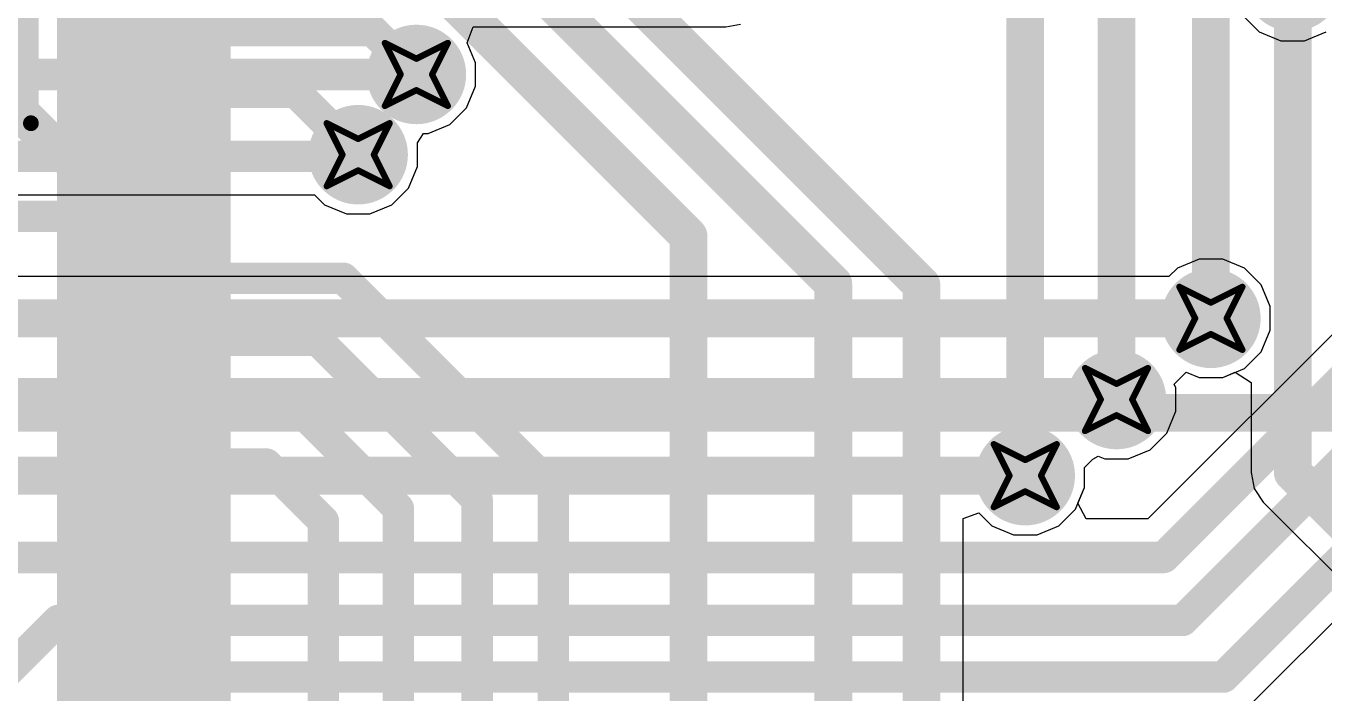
# Model space of a CAD drawing. Header units: inches. Extents: x -48 to 200, y -49 to 27.
# Drawn here: x 2.8284 to 3.241, y 0.8419 to 1.0539 of the extents above; entities that cross this region are included whole.
import ezdxf

# ---------------------------------------------------------------- set-up
doc = ezdxf.new("R2010")
doc.units = ezdxf.units.IN
doc.header["$MEASUREMENT"] = 0
for name, color, linetype in [('Bottom Layer', 5, 'Continuous'), ('Bottom Overlay', 54, 'Continuous'), ('Bottom Paste', 16, 'Continuous'), ('Bottom Solder', 6, 'Continuous'), ('Dimension', 6, 'Continuous'), ('Drill Drawing', 1, 'Continuous'), ('Top Layer', 1, 'Continuous'), ('Top Solder', 216, 'Continuous'), ('Via Holes', 16, 'Continuous')]:
    doc.layers.add(name, color=color, linetype=linetype)

# ---------------------------------------------------------------- blocks, each defined once
blk = doc.blocks.new('LQFP_100_B_37')
at = {"layer": 'Bottom Layer'}
for points in [[(-0.15157, -0.2815), (-0.15157, -0.32874), (-0.16339, -0.32874), (-0.16339, -0.2815)], [(-0.13189, -0.2815), (-0.13189, -0.32874), (-0.1437, -0.32874), (-0.1437, -0.2815)], [(-0.1122, -0.2815), (-0.1122, -0.32874), (-0.12402, -0.32874), (-0.12402, -0.2815)], [(-0.09252, -0.2815), (-0.09252, -0.32874), (-0.10433, -0.32874), (-0.10433, -0.2815)], [(-0.07283, -0.2815), (-0.07283, -0.32874), (-0.08465, -0.32874), (-0.08465, -0.2815)], [(-0.05315, -0.2815), (-0.05315, -0.32874), (-0.06496, -0.32874), (-0.06496, -0.2815)], [(-0.03346, -0.2815), (-0.03346, -0.32874), (-0.04528, -0.32874), (-0.04528, -0.2815)], [(-0.01378, -0.2815), (-0.01378, -0.32874), (-0.02559, -0.32874), (-0.02559, -0.2815)], [(0.00591, -0.2815), (0.00591, -0.32874), (-0.00591, -0.32874), (-0.00591, -0.2815)], [(0.02559, -0.2815), (0.02559, -0.32874), (0.01378, -0.32874), (0.01378, -0.2815)], [(0.04528, -0.2815), (0.04528, -0.32874), (0.03346, -0.32874), (0.03346, -0.2815)]]:
    blk.add_hatch(color=5, dxfattribs=at).paths.add_polyline_path(points)
at = {"layer": 'Bottom Paste'}
for points in [[(-0.15157, -0.2815), (-0.15157, -0.32874), (-0.16339, -0.32874), (-0.16339, -0.2815)], [(-0.13189, -0.2815), (-0.13189, -0.32874), (-0.1437, -0.32874), (-0.1437, -0.2815)], [(-0.1122, -0.2815), (-0.1122, -0.32874), (-0.12402, -0.32874), (-0.12402, -0.2815)], [(-0.09252, -0.2815), (-0.09252, -0.32874), (-0.10433, -0.32874), (-0.10433, -0.2815)], [(-0.07283, -0.2815), (-0.07283, -0.32874), (-0.08465, -0.32874), (-0.08465, -0.2815)], [(-0.05315, -0.2815), (-0.05315, -0.32874), (-0.06496, -0.32874), (-0.06496, -0.2815)], [(-0.03346, -0.2815), (-0.03346, -0.32874), (-0.04528, -0.32874), (-0.04528, -0.2815)], [(-0.01378, -0.2815), (-0.01378, -0.32874), (-0.02559, -0.32874), (-0.02559, -0.2815)], [(0.00591, -0.2815), (0.00591, -0.32874), (-0.00591, -0.32874), (-0.00591, -0.2815)], [(0.02559, -0.2815), (0.02559, -0.32874), (0.01378, -0.32874), (0.01378, -0.2815)], [(0.04528, -0.2815), (0.04528, -0.32874), (0.03346, -0.32874), (0.03346, -0.2815)]]:
    blk.add_hatch(color=16, dxfattribs=at).paths.add_polyline_path(points)
at = {"layer": 'Bottom Solder'}
for points in [[(-0.14757, -0.2775), (-0.14757, -0.33274), (-0.16739, -0.33274), (-0.16739, -0.2775)], [(-0.12789, -0.2775), (-0.12789, -0.33274), (-0.1477, -0.33274), (-0.1477, -0.2775)], [(-0.1082, -0.2775), (-0.1082, -0.33274), (-0.12802, -0.33274), (-0.12802, -0.2775)], [(-0.08852, -0.2775), (-0.08852, -0.33274), (-0.10833, -0.33274), (-0.10833, -0.2775)], [(-0.06883, -0.2775), (-0.06883, -0.33274), (-0.08865, -0.33274), (-0.08865, -0.2775)], [(-0.04915, -0.2775), (-0.04915, -0.33274), (-0.06896, -0.33274), (-0.06896, -0.2775)], [(-0.02946, -0.2775), (-0.02946, -0.33274), (-0.04928, -0.33274), (-0.04928, -0.2775)], [(-0.00978, -0.2775), (-0.00978, -0.33274), (-0.02959, -0.33274), (-0.02959, -0.2775)], [(0.00991, -0.2775), (0.00991, -0.33274), (-0.00991, -0.33274), (-0.00991, -0.2775)], [(0.02959, -0.2775), (0.02959, -0.33274), (0.00978, -0.33274), (0.00978, -0.2775)], [(0.04928, -0.2775), (0.04928, -0.33274), (0.02946, -0.33274), (0.02946, -0.2775)], [(0.06896, -0.2775), (0.06896, -0.33274), (0.04915, -0.33274), (0.04915, -0.2775)]]:
    blk.add_hatch(color=6, dxfattribs=at).paths.add_polyline_path(points)
blk = doc.blocks.new('RES_0805_B_42')
at = {"layer": 'Bottom Layer'}
for points in [[(-0.06, 0.025), (-0.02, 0.025), (-0.02, -0.025), (-0.06, -0.025)], [(0.02, 0.025), (0.06, 0.025), (0.06, -0.025), (0.02, -0.025)]]:
    blk.add_hatch(color=5, dxfattribs=at).paths.add_polyline_path(points)
at = {"layer": 'Bottom Paste'}
for points in [[(-0.06, 0.025), (-0.02, 0.025), (-0.02, -0.025), (-0.06, -0.025)], [(0.02, 0.025), (0.06, 0.025), (0.06, -0.025), (0.02, -0.025)]]:
    blk.add_hatch(color=16, dxfattribs=at).paths.add_polyline_path(points)
at = {"layer": 'Bottom Solder'}
for points in [[(-0.064, 0.029), (-0.016, 0.029), (-0.016, -0.029), (-0.064, -0.029)], [(0.016, 0.029), (0.064, 0.029), (0.064, -0.029), (0.016, -0.029)]]:
    blk.add_hatch(color=6, dxfattribs=at).paths.add_polyline_path(points)
at = {"layer": 'Bottom Overlay', "const_width": 0.005}
for points in [[(-0.064, -0.029), (-0.064, 0.029)], [(0.064, 0.029), (-0.064, 0.029)], [(0.064, -0.029), (0.064, 0.029)], [(0.064, -0.029), (-0.064, -0.029)]]:
    blk.add_lwpolyline(points, dxfattribs=at)
at = {"layer": 'Bottom Overlay', "const_width": 0.0025}
for points in [[(-0.06525, 0.029, 1), (-0.06275, 0.029, 1)], [(-0.06525, 0.029, 1), (-0.06275, 0.029, 1)], [(0.06275, 0.029, 1), (0.06525, 0.029, 1)], [(0.06275, 0.029, 1), (0.06525, 0.029, 1)], [(-0.06525, -0.029, 1), (-0.06275, -0.029, 1)], [(-0.06525, -0.029, 1), (-0.06275, -0.029, 1)], [(0.06275, -0.029, 1), (0.06525, -0.029, 1)], [(0.06275, -0.029, 1), (0.06525, -0.029, 1)]]:
    blk.add_lwpolyline(points, format="xyb", close=True, dxfattribs=at)

msp = doc.modelspace()

# ---------------------------------------------------------------- hatches: boundary and pattern name
at = {"layer": 'Bottom Layer'}
h = msp.add_hatch(color=5, dxfattribs=at)
edge = h.paths.add_edge_path()
edge.add_arc((2.9525, 1.0385), 0.01181, 0, 360)
h = msp.add_hatch(color=5, dxfattribs=at)
edge = h.paths.add_edge_path()
edge.add_arc((2.934, 1.013), 0.01181, 0, 360)
h = msp.add_hatch(color=5, dxfattribs=at)
edge = h.paths.add_edge_path()
edge.add_arc((3.205, 0.961), 0.01181, 0, 360)
h = msp.add_hatch(color=5, dxfattribs=at)
edge = h.paths.add_edge_path()
edge.add_arc((3.175, 0.93519), 0.01181, 0, 360)
h = msp.add_hatch(color=5, dxfattribs=at)
edge = h.paths.add_edge_path()
edge.add_arc((3.146, 0.911), 0.01181, 0, 360)
at = {"layer": 'Bottom Solder'}
h = msp.add_hatch(color=6, dxfattribs=at)
edge = h.paths.add_edge_path()
edge.add_arc((3.231, 1.068), 0.01581, 0, 360)
h = msp.add_hatch(color=6, dxfattribs=at)
edge = h.paths.add_edge_path()
edge.add_arc((2.9525, 1.0385), 0.01581, 0, 360)
h = msp.add_hatch(color=6, dxfattribs=at)
edge = h.paths.add_edge_path()
edge.add_arc((2.934, 1.013), 0.01581, 0, 360)
h = msp.add_hatch(color=6, dxfattribs=at)
edge = h.paths.add_edge_path()
edge.add_arc((3.205, 0.961), 0.01581, 0, 360)
h = msp.add_hatch(color=6, dxfattribs=at)
edge = h.paths.add_edge_path()
edge.add_arc((3.175, 0.93519), 0.01581, 0, 360)
h = msp.add_hatch(color=6, dxfattribs=at)
edge = h.paths.add_edge_path()
edge.add_arc((3.146, 0.911), 0.01581, 0, 360)
at = {"layer": 'Top Layer'}
h = msp.add_hatch(color=1, dxfattribs=at)
edge = h.paths.add_edge_path()
edge.add_arc((2.9525, 1.0385), 0.01181, 0, 360)
h = msp.add_hatch(color=1, dxfattribs=at)
edge = h.paths.add_edge_path()
edge.add_arc((2.934, 1.013), 0.01181, 0, 360)
h = msp.add_hatch(color=1, dxfattribs=at)
edge = h.paths.add_edge_path()
edge.add_arc((3.205, 0.961), 0.01181, 0, 360)
h = msp.add_hatch(color=1, dxfattribs=at)
edge = h.paths.add_edge_path()
edge.add_arc((3.175, 0.93519), 0.01181, 0, 360)
h = msp.add_hatch(color=1, dxfattribs=at)
edge = h.paths.add_edge_path()
edge.add_arc((3.146, 0.911), 0.01181, 0, 360)
at = {"layer": 'Top Solder'}
h = msp.add_hatch(color=216, dxfattribs=at)
edge = h.paths.add_edge_path()
edge.add_arc((3.231, 1.068), 0.01581, 0, 360)
h = msp.add_hatch(color=216, dxfattribs=at)
edge = h.paths.add_edge_path()
edge.add_arc((2.9525, 1.0385), 0.01581, 0, 360)
h = msp.add_hatch(color=216, dxfattribs=at)
edge = h.paths.add_edge_path()
edge.add_arc((2.934, 1.013), 0.01581, 0, 360)
h = msp.add_hatch(color=216, dxfattribs=at)
edge = h.paths.add_edge_path()
edge.add_arc((3.205, 0.961), 0.01581, 0, 360)
h = msp.add_hatch(color=216, dxfattribs=at)
edge = h.paths.add_edge_path()
edge.add_arc((3.175, 0.93519), 0.01581, 0, 360)
h = msp.add_hatch(color=216, dxfattribs=at)
edge = h.paths.add_edge_path()
edge.add_arc((3.146, 0.911), 0.01581, 0, 360)
at = {"layer": 'Via Holes'}
h = msp.add_hatch(color=7, dxfattribs=at)
edge = h.paths.add_edge_path()
edge.add_arc((2.9525, 1.0385), 0.00591, 0, 360)
h = msp.add_hatch(color=7, dxfattribs=at)
edge = h.paths.add_edge_path()
edge.add_arc((2.934, 1.013), 0.00591, 0, 360)
h = msp.add_hatch(color=7, dxfattribs=at)
edge = h.paths.add_edge_path()
edge.add_arc((3.205, 0.961), 0.00591, 0, 360)
h = msp.add_hatch(color=7, dxfattribs=at)
edge = h.paths.add_edge_path()
edge.add_arc((3.175, 0.93519), 0.00591, 0, 360)
h = msp.add_hatch(color=7, dxfattribs=at)
edge = h.paths.add_edge_path()
edge.add_arc((3.146, 0.911), 0.00591, 0, 360)

# ---------------------------------------------------------------- linework, layer by layer
at = {"layer": 'Bottom Layer'}
for p, q in [((3.19335, 0.94005), (3.19717, 0.94388)), ((3.19717, 0.94388), (3.20126, 0.94219)), ((3.20126, 0.94219), (3.20874, 0.94219)), ((3.20874, 0.94219), (3.21275, 0.94385)), ((3.21275, 0.94385), (3.21775, 0.94061)), ((3.21775, 0.94061), (3.21775, 0.912)), ((3.19381, 0.93893), (3.19335, 0.94005)), ((3.19381, 0.93145), (3.19381, 0.93893)), ((3.19095, 0.92453), (3.19381, 0.93145)), ((3.18566, 0.91924), (3.19095, 0.92453)), ((3.16481, 0.91364), (3.1675, 0.91627)), ((3.1675, 0.91627), (3.16919, 0.91723)), ((3.16919, 0.91723), (3.17126, 0.91638)), ((3.17126, 0.91638), (3.17874, 0.91638)), ((3.17874, 0.91638), (3.18566, 0.91924)), ((3.16481, 0.90726), (3.16481, 0.91364)), ((3.21775, 0.912), (3.21875, 0.90693)), ((3.16195, 0.90034), (3.16481, 0.90726)), ((3.21875, 0.90693), (3.22163, 0.90263)), ((3.15666, 0.89505), (3.16195, 0.90034)), ((3.22163, 0.90263), (3.278, 0.84626)), ((3.12625, 0.89744), (3.13125, 0.89914)), ((3.12625, 0.73649), (3.12625, 0.89744)), ((3.13125, 0.89914), (3.13534, 0.89505)), ((3.13534, 0.89505), (3.14226, 0.89219)), ((3.14226, 0.89219), (3.14974, 0.89219)), ((3.14974, 0.89219), (3.15666, 0.89505))]:
    msp.add_line(p, q, dxfattribs=at)
for points, const_width in [([(2.93478, 1.14986), (3.113, 0.97164)], 0.012), ([(2.96524, 1.09176), (3.085, 0.972)], 0.012), ([(3.175, 0.936), (3.175, 1.08323)], 0.012), ([(3.205, 0.961), (3.205, 1.08636)], 0.012), ([(3.146, 0.911), (3.146, 1.0811)], 0.012), ([(2.95392, 1.07217), (3.039, 0.98709)], 0.012), ([(3.231, 0.912), (3.231, 1.068)], 0.012), ([(2.86588, 1.05248), (2.93852, 1.05248)], 0.01), ([(2.93852, 1.05248), (2.9525, 1.0385)], 0.01), ([(2.806, 1.047), (2.83989, 1.01311)], 0.012), ([(2.86588, 1.0328), (2.9142, 1.0328)], 0.01), ([(2.9142, 1.0328), (2.934, 1.013)], 0.01), ([(2.83989, 1.01311), (2.86588, 1.01311)], 0.012), ([(2.82243, 0.99343), (2.86588, 0.99343)], 0.01), ([(3.039, 0.821), (3.039, 0.98709)], 0.012), ([(2.86588, 0.97374), (2.92926, 0.97374)], 0.01), ([(2.92926, 0.97374), (2.996, 0.907)], 0.01), ([(3.085, 0.71159), (3.085, 0.972)], 0.012), ([(3.113, 0.731), (3.113, 0.97164)], 0.012), ([(2.86588, 0.95406), (2.92111, 0.95406)], 0.01), ([(2.92111, 0.95406), (2.97181, 0.90335)], 0.01), ([(2.86588, 0.93437), (2.91295, 0.93437)], 0.01), ([(2.91295, 0.93437), (2.94676, 0.90057)], 0.01), ([(2.86588, 0.91468), (2.9048, 0.91468)], 0.01), ([(2.9048, 0.91468), (2.92294, 0.89654)], 0.01), ([(3.231, 0.912), (3.28737, 0.85563)], 0.012), ([(2.996, 0.715), (2.996, 0.907)], 0.01), ([(2.97181, 0.741), (2.97181, 0.90335)], 0.01), ([(2.94676, 0.79619), (2.94676, 0.90057)], 0.01), ([(2.92294, 0.768), (2.92294, 0.89654)], 0.01)]:
    msp.add_lwpolyline(points, dxfattribs=dict(at, const_width=const_width))
for points, const_width in [([(2.86338, 1.05248, 1), (2.86838, 1.05248, 1)], 0.005), ([(2.93602, 1.05248, 1), (2.94102, 1.05248, 1)], 0.005), ([(2.93602, 1.05248, 1), (2.94102, 1.05248, 1)], 0.005), ([(2.95, 1.0385, 1), (2.955, 1.0385, 1)], 0.005), ([(2.86338, 1.0328, 1), (2.86838, 1.0328, 1)], 0.005), ([(2.9117, 1.0328, 1), (2.9167, 1.0328, 1)], 0.005), ([(2.9117, 1.0328, 1), (2.9167, 1.0328, 1)], 0.005), ([(2.83689, 1.01311, 1), (2.84289, 1.01311, 1)], 0.006), ([(2.83689, 1.01311, 1), (2.84289, 1.01311, 1)], 0.006), ([(2.86288, 1.01311, 1), (2.86888, 1.01311, 1)], 0.006), ([(2.9315, 1.013, 1), (2.9365, 1.013, 1)], 0.005), ([(2.86338, 0.99343, 1), (2.86838, 0.99343, 1)], 0.005), ([(3.036, 0.98709, 1), (3.042, 0.98709, 1)], 0.006), ([(3.036, 0.98709, 1), (3.042, 0.98709, 1)], 0.006), ([(2.86338, 0.97374, 1), (2.86838, 0.97374, 1)], 0.005), ([(2.92676, 0.97374, 1), (2.93176, 0.97374, 1)], 0.005), ([(2.92676, 0.97374, 1), (2.93176, 0.97374, 1)], 0.005), ([(3.082, 0.972, 1), (3.088, 0.972, 1)], 0.006), ([(3.082, 0.972, 1), (3.088, 0.972, 1)], 0.006), ([(3.11, 0.97164, 1), (3.116, 0.97164, 1)], 0.006), ([(3.11, 0.97164, 1), (3.116, 0.97164, 1)], 0.006), ([(3.202, 0.961, 1), (3.208, 0.961, 1)], 0.006), ([(2.86338, 0.95406, 1), (2.86838, 0.95406, 1)], 0.005), ([(2.91861, 0.95406, 1), (2.92361, 0.95406, 1)], 0.005), ([(2.91861, 0.95406, 1), (2.92361, 0.95406, 1)], 0.005), ([(3.172, 0.936, 1), (3.178, 0.936, 1)], 0.006), ([(2.86338, 0.93437, 1), (2.86838, 0.93437, 1)], 0.005), ([(2.91045, 0.93437, 1), (2.91545, 0.93437, 1)], 0.005), ([(2.91045, 0.93437, 1), (2.91545, 0.93437, 1)], 0.005), ([(2.86338, 0.91468, 1), (2.86838, 0.91468, 1)], 0.005), ([(2.9023, 0.91468, 1), (2.9073, 0.91468, 1)], 0.005), ([(2.9023, 0.91468, 1), (2.9073, 0.91468, 1)], 0.005), ([(3.143, 0.911, 1), (3.149, 0.911, 1)], 0.006), ([(3.228, 0.912, 1), (3.234, 0.912, 1)], 0.006), ([(3.228, 0.912, 1), (3.234, 0.912, 1)], 0.006), ([(2.9935, 0.907, 1), (2.9985, 0.907, 1)], 0.005), ([(2.9935, 0.907, 1), (2.9985, 0.907, 1)], 0.005), ([(2.96931, 0.90335, 1), (2.97431, 0.90335, 1)], 0.005), ([(2.96931, 0.90335, 1), (2.97431, 0.90335, 1)], 0.005), ([(2.94426, 0.90057, 1), (2.94926, 0.90057, 1)], 0.005), ([(2.94426, 0.90057, 1), (2.94926, 0.90057, 1)], 0.005), ([(2.92044, 0.89654, 1), (2.92544, 0.89654, 1)], 0.005), ([(2.92044, 0.89654, 1), (2.92544, 0.89654, 1)], 0.005)]:
    msp.add_lwpolyline(points, format="xyb", close=True, dxfattribs=dict(at, const_width=const_width))
at = {"layer": 'Dimension', "const_width": 0.012}
msp.add_lwpolyline([(-0.067, 0.931), (3.933, 0.931)], dxfattribs=at)
at = {"layer": 'Drill Drawing', "const_width": 0.002}
for points in [[(2.9425, 1.0485), (2.9525, 1.0435)], [(2.9425, 1.0485), (2.9475, 1.0385)], [(2.9525, 1.0435), (2.9625, 1.0485)], [(2.9575, 1.0385), (2.9625, 1.0485)], [(2.9425, 1.0285), (2.9475, 1.0385)], [(2.9575, 1.0385), (2.9625, 1.0285)], [(2.9425, 1.0285), (2.9525, 1.0335)], [(2.9525, 1.0335), (2.9625, 1.0285)], [(2.924, 1.023), (2.934, 1.018)], [(2.924, 1.023), (2.929, 1.013)], [(2.934, 1.018), (2.944, 1.023)], [(2.939, 1.013), (2.944, 1.023)], [(2.924, 1.003), (2.929, 1.013)], [(2.939, 1.013), (2.944, 1.003)], [(2.924, 1.003), (2.934, 1.008)], [(2.934, 1.008), (2.944, 1.003)], [(3.195, 0.971), (3.205, 0.966)], [(3.195, 0.971), (3.2, 0.961)], [(3.205, 0.966), (3.215, 0.971)], [(3.21, 0.961), (3.215, 0.971)], [(3.195, 0.951), (3.2, 0.961)], [(3.21, 0.961), (3.215, 0.951)], [(3.195, 0.951), (3.205, 0.956)], [(3.205, 0.956), (3.215, 0.951)], [(3.165, 0.94519), (3.175, 0.94019)], [(3.165, 0.94519), (3.17, 0.93519)], [(3.175, 0.94019), (3.185, 0.94519)], [(3.18, 0.93519), (3.185, 0.94519)], [(3.165, 0.92519), (3.17, 0.93519)], [(3.18, 0.93519), (3.185, 0.92519)], [(3.165, 0.92519), (3.175, 0.93019)], [(3.175, 0.93019), (3.185, 0.92519)], [(3.136, 0.921), (3.146, 0.916)], [(3.136, 0.921), (3.141, 0.911)], [(3.146, 0.916), (3.156, 0.921)], [(3.151, 0.911), (3.156, 0.921)], [(3.136, 0.901), (3.141, 0.911)], [(3.151, 0.911), (3.156, 0.901)], [(3.136, 0.901), (3.146, 0.906)], [(3.146, 0.906), (3.156, 0.901)]]:
    msp.add_lwpolyline(points, dxfattribs=at)
at = {"layer": 'Drill Drawing', "const_width": 0.001}
for points in [[(2.942, 1.0485, 1), (2.943, 1.0485, 1)], [(2.942, 1.0485, 1), (2.943, 1.0485, 1)], [(2.962, 1.0485, 1), (2.963, 1.0485, 1)], [(2.962, 1.0485, 1), (2.963, 1.0485, 1)], [(2.952, 1.0435, 1), (2.953, 1.0435, 1)], [(2.952, 1.0435, 1), (2.953, 1.0435, 1)], [(2.947, 1.0385, 1), (2.948, 1.0385, 1)], [(2.947, 1.0385, 1), (2.948, 1.0385, 1)], [(2.957, 1.0385, 1), (2.958, 1.0385, 1)], [(2.957, 1.0385, 1), (2.958, 1.0385, 1)], [(2.952, 1.0335, 1), (2.953, 1.0335, 1)], [(2.952, 1.0335, 1), (2.953, 1.0335, 1)], [(2.942, 1.0285, 1), (2.943, 1.0285, 1)], [(2.942, 1.0285, 1), (2.943, 1.0285, 1)], [(2.962, 1.0285, 1), (2.963, 1.0285, 1)], [(2.962, 1.0285, 1), (2.963, 1.0285, 1)], [(2.9235, 1.023, 1), (2.9245, 1.023, 1)], [(2.9235, 1.023, 1), (2.9245, 1.023, 1)], [(2.9435, 1.023, 1), (2.9445, 1.023, 1)], [(2.9435, 1.023, 1), (2.9445, 1.023, 1)], [(2.9335, 1.018, 1), (2.9345, 1.018, 1)], [(2.9335, 1.018, 1), (2.9345, 1.018, 1)], [(2.9285, 1.013, 1), (2.9295, 1.013, 1)], [(2.9285, 1.013, 1), (2.9295, 1.013, 1)], [(2.9385, 1.013, 1), (2.9395, 1.013, 1)], [(2.9385, 1.013, 1), (2.9395, 1.013, 1)], [(2.9335, 1.008, 1), (2.9345, 1.008, 1)], [(2.9335, 1.008, 1), (2.9345, 1.008, 1)], [(2.9235, 1.003, 1), (2.9245, 1.003, 1)], [(2.9235, 1.003, 1), (2.9245, 1.003, 1)], [(2.9435, 1.003, 1), (2.9445, 1.003, 1)], [(2.9435, 1.003, 1), (2.9445, 1.003, 1)], [(3.1945, 0.971, 1), (3.1955, 0.971, 1)], [(3.1945, 0.971, 1), (3.1955, 0.971, 1)], [(3.2145, 0.971, 1), (3.2155, 0.971, 1)], [(3.2145, 0.971, 1), (3.2155, 0.971, 1)], [(3.2045, 0.966, 1), (3.2055, 0.966, 1)], [(3.2045, 0.966, 1), (3.2055, 0.966, 1)], [(3.1995, 0.961, 1), (3.2005, 0.961, 1)], [(3.1995, 0.961, 1), (3.2005, 0.961, 1)], [(3.2095, 0.961, 1), (3.2105, 0.961, 1)], [(3.2095, 0.961, 1), (3.2105, 0.961, 1)], [(3.2045, 0.956, 1), (3.2055, 0.956, 1)], [(3.2045, 0.956, 1), (3.2055, 0.956, 1)], [(3.1945, 0.951, 1), (3.1955, 0.951, 1)], [(3.1945, 0.951, 1), (3.1955, 0.951, 1)], [(3.2145, 0.951, 1), (3.2155, 0.951, 1)], [(3.2145, 0.951, 1), (3.2155, 0.951, 1)], [(3.1645, 0.94519, 1), (3.1655, 0.94519, 1)], [(3.1645, 0.94519, 1), (3.1655, 0.94519, 1)], [(3.1845, 0.94519, 1), (3.1855, 0.94519, 1)], [(3.1845, 0.94519, 1), (3.1855, 0.94519, 1)], [(3.1745, 0.94019, 1), (3.1755, 0.94019, 1)], [(3.1745, 0.94019, 1), (3.1755, 0.94019, 1)], [(3.1695, 0.93519, 1), (3.1705, 0.93519, 1)], [(3.1695, 0.93519, 1), (3.1705, 0.93519, 1)], [(3.1795, 0.93519, 1), (3.1805, 0.93519, 1)], [(3.1795, 0.93519, 1), (3.1805, 0.93519, 1)], [(3.1745, 0.93019, 1), (3.1755, 0.93019, 1)], [(3.1745, 0.93019, 1), (3.1755, 0.93019, 1)], [(3.1645, 0.92519, 1), (3.1655, 0.92519, 1)], [(3.1645, 0.92519, 1), (3.1655, 0.92519, 1)], [(3.1845, 0.92519, 1), (3.1855, 0.92519, 1)], [(3.1845, 0.92519, 1), (3.1855, 0.92519, 1)], [(3.1355, 0.921, 1), (3.1365, 0.921, 1)], [(3.1355, 0.921, 1), (3.1365, 0.921, 1)], [(3.1555, 0.921, 1), (3.1565, 0.921, 1)], [(3.1555, 0.921, 1), (3.1565, 0.921, 1)], [(3.1455, 0.916, 1), (3.1465, 0.916, 1)], [(3.1455, 0.916, 1), (3.1465, 0.916, 1)], [(3.1405, 0.911, 1), (3.1415, 0.911, 1)], [(3.1405, 0.911, 1), (3.1415, 0.911, 1)], [(3.1505, 0.911, 1), (3.1515, 0.911, 1)], [(3.1505, 0.911, 1), (3.1515, 0.911, 1)], [(3.1455, 0.906, 1), (3.1465, 0.906, 1)], [(3.1455, 0.906, 1), (3.1465, 0.906, 1)], [(3.1355, 0.901, 1), (3.1365, 0.901, 1)], [(3.1355, 0.901, 1), (3.1365, 0.901, 1)], [(3.1555, 0.901, 1), (3.1565, 0.901, 1)], [(3.1555, 0.901, 1), (3.1565, 0.901, 1)]]:
    msp.add_lwpolyline(points, format="xyb", close=True, dxfattribs=at)
at = {"layer": 'Top Layer'}
for p, q in [((3.21505, 1.05734), (3.22034, 1.05205)), ((2.96869, 1.04858), (2.97056, 1.05358)), ((2.97056, 1.05358), (3.05081, 1.05358)), ((3.05081, 1.05358), (3.05549, 1.05451)), ((3.22034, 1.05205), (3.22726, 1.04919)), ((3.23474, 1.04919), (3.24166, 1.05205)), ((2.97131, 1.04224), (2.96869, 1.04858)), ((3.22726, 1.04919), (3.23474, 1.04919)), ((2.97131, 1.03476), (2.97131, 1.04224)), ((2.96845, 1.02784), (2.97131, 1.03476)), ((2.96316, 1.02255), (2.96845, 1.02784)), ((2.95281, 1.01674), (2.95478, 1.01969)), ((2.95478, 1.01969), (2.95624, 1.01969)), ((2.95624, 1.01969), (2.96316, 1.02255)), ((2.95281, 1.00926), (2.95281, 1.01674)), ((2.94995, 1.00234), (2.95281, 1.00926)), ((2.42387, 1.00026), (2.92013, 1.00026)), ((2.92013, 1.00026), (2.92334, 0.99705)), ((2.94466, 0.99705), (2.94995, 1.00234)), ((2.92334, 0.99705), (2.93026, 0.99419)), ((2.93026, 0.99419), (2.93774, 0.99419)), ((2.93774, 0.99419), (2.94466, 0.99705)), ((3.28535, 0.99765), (3.18493, 0.89724)), ((3.20126, 0.97981), (3.19434, 0.97695)), ((3.20874, 0.97981), (3.20126, 0.97981)), ((3.21566, 0.97695), (3.20874, 0.97981)), ((3.19165, 0.97425), (2.425, 0.97425)), ((3.19434, 0.97695), (3.19165, 0.97425)), ((3.22095, 0.97166), (3.21566, 0.97695)), ((3.22381, 0.96474), (3.22095, 0.97166)), ((3.22381, 0.95726), (3.22381, 0.96474)), ((3.22095, 0.95034), (3.22381, 0.95726)), ((3.21566, 0.94505), (3.22095, 0.95034)), ((3.20874, 0.94219), (3.21566, 0.94505)), ((3.19335, 0.94005), (3.19717, 0.94388)), ((3.19717, 0.94388), (3.20126, 0.94219)), ((3.20126, 0.94219), (3.20874, 0.94219)), ((3.19381, 0.93893), (3.19335, 0.94005)), ((3.19381, 0.93145), (3.19381, 0.93893)), ((3.19095, 0.92453), (3.19381, 0.93145)), ((3.18566, 0.91924), (3.19095, 0.92453)), ((3.16481, 0.91364), (3.1675, 0.91627)), ((3.1675, 0.91627), (3.16919, 0.91723)), ((3.16919, 0.91723), (3.17126, 0.91638)), ((3.17126, 0.91638), (3.17874, 0.91638)), ((3.17874, 0.91638), (3.18566, 0.91924)), ((3.21765, 0.83835), (3.29907, 0.91976)), ((3.16481, 0.90726), (3.16481, 0.91364)), ((3.16273, 0.90224), (3.16481, 0.90726)), ((3.16537, 0.89724), (3.16273, 0.90224)), ((3.18493, 0.89724), (3.16537, 0.89724))]:
    msp.add_line(p, q, dxfattribs=at)
for points, const_width in [([(2.438, 1.0385), (2.9525, 1.0385)], 0.01), ([(2.409, 1.0125), (2.9335, 1.0125)], 0.01), ([(2.9335, 1.0125), (2.934, 1.013)], 0.01), ([(3.19, 0.885), (3.294, 0.989)], 0.01), ([(2.425, 0.961), (3.204, 0.961)], 0.012), ([(3.196, 0.865), (3.291, 0.96)], 0.01), ([(2.432, 0.936), (3.17419, 0.936)], 0.012), ([(3.17419, 0.936), (3.175, 0.93519)], 0.012), ([(3.209, 0.847), (3.294, 0.932)], 0.01), ([(2.445, 0.911), (3.146, 0.911)], 0.012), ([(2.81, 0.885), (3.19, 0.885)], 0.01), ([(2.67716, 0.70343), (2.83873, 0.865)], 0.01), ([(2.83873, 0.865), (3.196, 0.865)], 0.01), ([(2.68562, 0.67462), (2.858, 0.847)], 0.01), ([(2.858, 0.847), (3.209, 0.847)], 0.01)]:
    msp.add_lwpolyline(points, dxfattribs=dict(at, const_width=const_width))
for points, const_width in [([(2.95, 1.0385, 1), (2.955, 1.0385, 1)], 0.005), ([(2.931, 1.0125, 1), (2.936, 1.0125, 1)], 0.005), ([(2.931, 1.0125, 1), (2.936, 1.0125, 1)], 0.005), ([(2.9315, 1.013, 1), (2.9365, 1.013, 1)], 0.005), ([(3.201, 0.961, 1), (3.207, 0.961, 1)], 0.006), ([(3.17119, 0.936, 1), (3.17719, 0.936, 1)], 0.006), ([(3.17119, 0.936, 1), (3.17719, 0.936, 1)], 0.006), ([(3.172, 0.93519, 1), (3.178, 0.93519, 1)], 0.006), ([(3.143, 0.911, 1), (3.149, 0.911, 1)], 0.006), ([(3.1875, 0.885, 1), (3.1925, 0.885, 1)], 0.005), ([(3.1875, 0.885, 1), (3.1925, 0.885, 1)], 0.005), ([(2.83623, 0.865, 1), (2.84123, 0.865, 1)], 0.005), ([(2.83623, 0.865, 1), (2.84123, 0.865, 1)], 0.005), ([(3.1935, 0.865, 1), (3.1985, 0.865, 1)], 0.005), ([(3.1935, 0.865, 1), (3.1985, 0.865, 1)], 0.005), ([(2.8555, 0.847, 1), (2.8605, 0.847, 1)], 0.005), ([(2.8555, 0.847, 1), (2.8605, 0.847, 1)], 0.005), ([(3.2065, 0.847, 1), (3.2115, 0.847, 1)], 0.005), ([(3.2065, 0.847, 1), (3.2115, 0.847, 1)], 0.005)]:
    msp.add_lwpolyline(points, format="xyb", close=True, dxfattribs=dict(at, const_width=const_width))

# ---------------------------------------------------------------- block references
at = {"rotation": 270}
for name, p in [('LQFP_100_B_37', (3.171, 0.895)), ('RES_0805_B_42', (2.801, 1.087))]:
    msp.add_blockref(name, p, dxfattribs=at)

doc.saveas('drawing.dxf')
